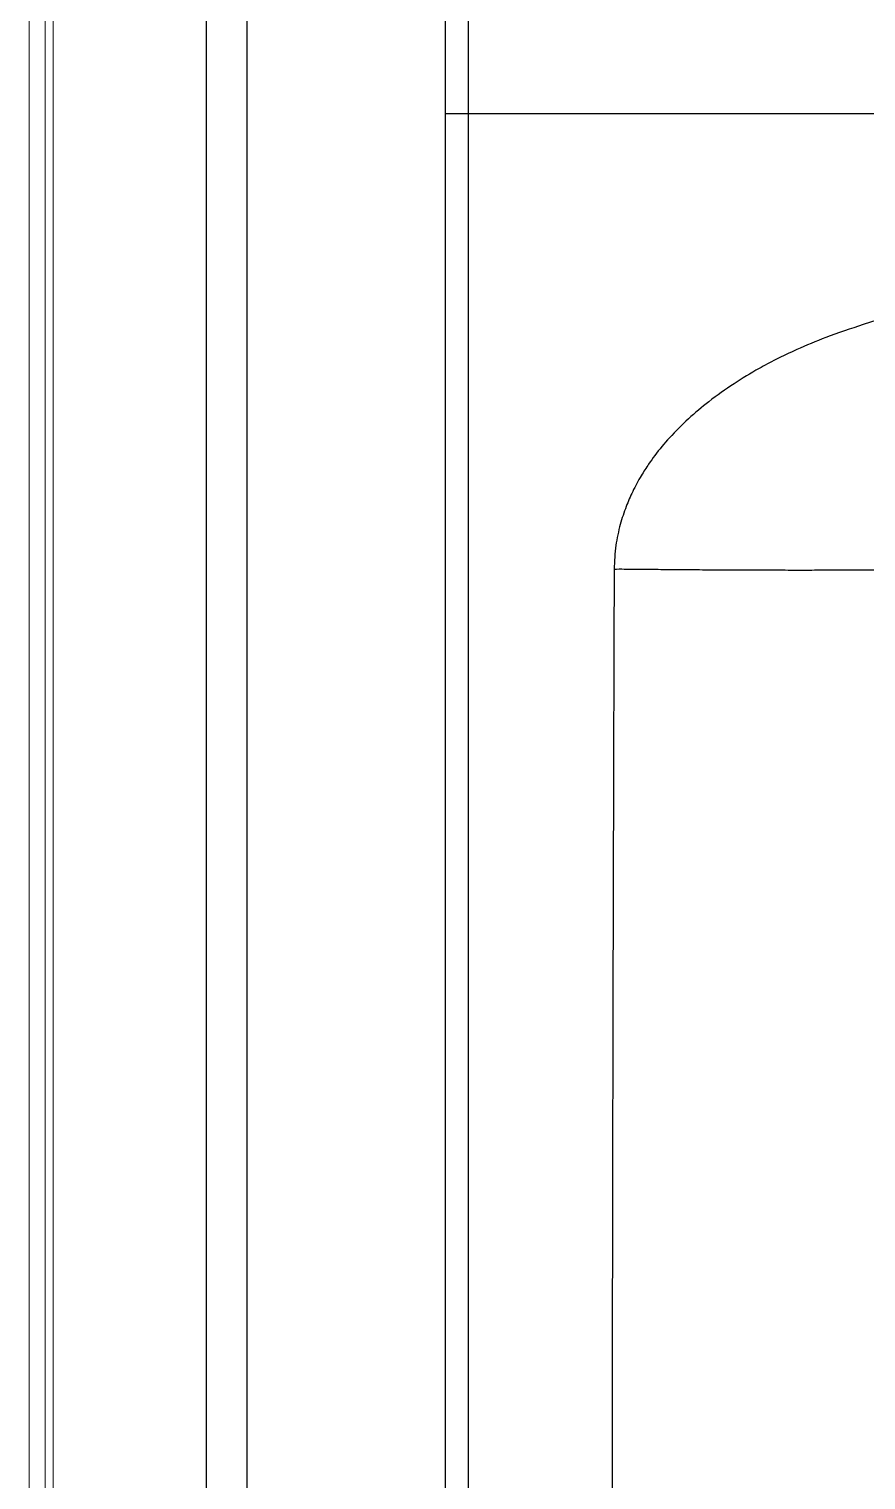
# Model space of a CAD drawing. Header units: inches. Extents: x -1 to 81, y -22 to 129.
# Drawn here: x -0.5 to 3.88, y 20.02 to 27.61 of the extents above; entities that cross this region are included whole.
import ezdxf

# ---------------------------------------------------------------- set-up
doc = ezdxf.new("R2010")
doc.units = ezdxf.units.IN
doc.header["$MEASUREMENT"] = 0
doc.layers.add('1', color=4, linetype='Continuous')

# ---------------------------------------------------------------- blocks, each defined once
blk = doc.blocks.new('2020 HS PILLOW')
at = {"layer": '1', "color": 2}
blk.add_line((-7.0118, -1.4041), (-6.3581, -3.4563), dxfattribs=at)
blk.add_arc((6.4245, -4.7294), 11.5018, 179.61634, 180.14357, dxfattribs=at)
for points, knots in [([(-5.1101, -1.4421), (-5.1088, -1.4831), (-5.1062, -1.5652), (-5.1025, -1.6883), (-5.0991, -1.8115), (-5.0958, -1.9347), (-5.0928, -2.0579), (-5.0899, -2.1812), (-5.0873, -2.3045), (-5.0849, -2.4279), (-5.0826, -2.5513), (-5.0806, -2.6747), (-5.0788, -2.7982), (-5.0772, -2.9217), (-5.0759, -3.0452), (-5.0747, -3.1687), (-5.0737, -3.2923), (-5.073, -3.4159), (-5.0724, -3.5395), (-5.0721, -3.6631), (-5.072, -3.7867), (-5.0721, -3.9103), (-5.0724, -4.034), (-5.0729, -4.1577), (-5.0736, -4.2813), (-5.0745, -4.405), (-5.0756, -4.5287), (-5.0765, -4.6111), (-5.077, -4.6524)], [0, 0, 0, 0, 0.038206, 0.076434, 0.114683, 0.152953, 0.191244, 0.229555, 0.267888, 0.306241, 0.344615, 0.383009, 0.421424, 0.459859, 0.498313, 0.536788, 0.575283, 0.613797, 0.652331, 0.690885, 0.729458, 0.76805, 0.806661, 0.845291, 0.883941, 0.922608, 0.961295, 1, 1, 1, 1]), ([(-6.3582, -3.4559), (-6.3363, -3.5215), (-6.2971, -3.6387), (-6.2339, -3.7906), (-6.1788, -3.9063), (-6.1203, -4.0161), (-6.0488, -4.1342), (-5.9609, -4.2577), (-5.8665, -4.3708), (-5.7721, -4.4656), (-5.6908, -4.533), (-5.6236, -4.5812), (-5.5616, -4.621), (-5.4877, -4.6609), (-5.4027, -4.6979), (-5.3089, -4.7286), (-5.1988, -4.7526), (-5.1193, -4.7563), (-5.0772, -4.7582)], [0, 0, 0, 0, 0.109303, 0.195512, 0.25888, 0.310903, 0.390699, 0.474501, 0.546287, 0.618154, 0.679279, 0.707051, 0.743456, 0.790702, 0.833338, 0.882273, 0.937704, 1, 1, 1, 1]), ([(-5.0772, -4.7582), (-3.4112, -4.7633), (-0.0264, -4.7735), (3.3584, -4.7634), (5.0772, -4.7582)], [0, 0, 0, 0, 0.492188, 1, 1, 1, 1])]:
    blk.add_open_spline(points, degree=3, knots=knots, dxfattribs=at)
blk = doc.blocks.new('2026 PACE')
at = {"layer": '1', "color": 3, "linetype": 'Continuous', "lineweight": 18}
for p, q in [((0, 5.8815), (0, 75.8702)), ((0.085, 70.0241), (0.085, 11.7277)), ((0.1254, 11.7277), (0.1254, 70.0241))]:
    blk.add_line(p, q, dxfattribs=at)
at = {"layer": '1', "color": 3, "linetype": 'Continuous', "lineweight": 25}
for p, q in [((0.9261, 70.0241), (0.9261, 11.7277)), ((1.1405, 11.7277), (1.1405, 70.0241)), ((2.1762, 28.428), (2.1763, 27.1662)), ((2.1763, 27.1662), (2.1763, 11.7261)), ((2.2976, 27.1662), (2.1763, 27.1662)), ((2.2976, 11.7261), (2.2976, 27.1662)), ((6.5644, 27.1662), (2.2976, 27.1662))]:
    blk.add_line(p, q, dxfattribs=at)
at = {"layer": '1', "color": 3, "linetype": 'Continuous', "lineweight": 25, "flags": 128}
blk.add_lwpolyline([(2.2976, 27.1662), (2.2976, 27.6662), (2.2976, 28.428)], dxfattribs=at)
at = {"layer": '1', "color": 3, "rotation": 270}
blk.add_blockref('2020 HS PILLOW', (7.8181, 19.7057), dxfattribs=at)

msp = doc.modelspace()

# ---------------------------------------------------------------- block references
msp.add_blockref('2026 PACE', (-0.5, 0))

doc.saveas('drawing.dxf')
